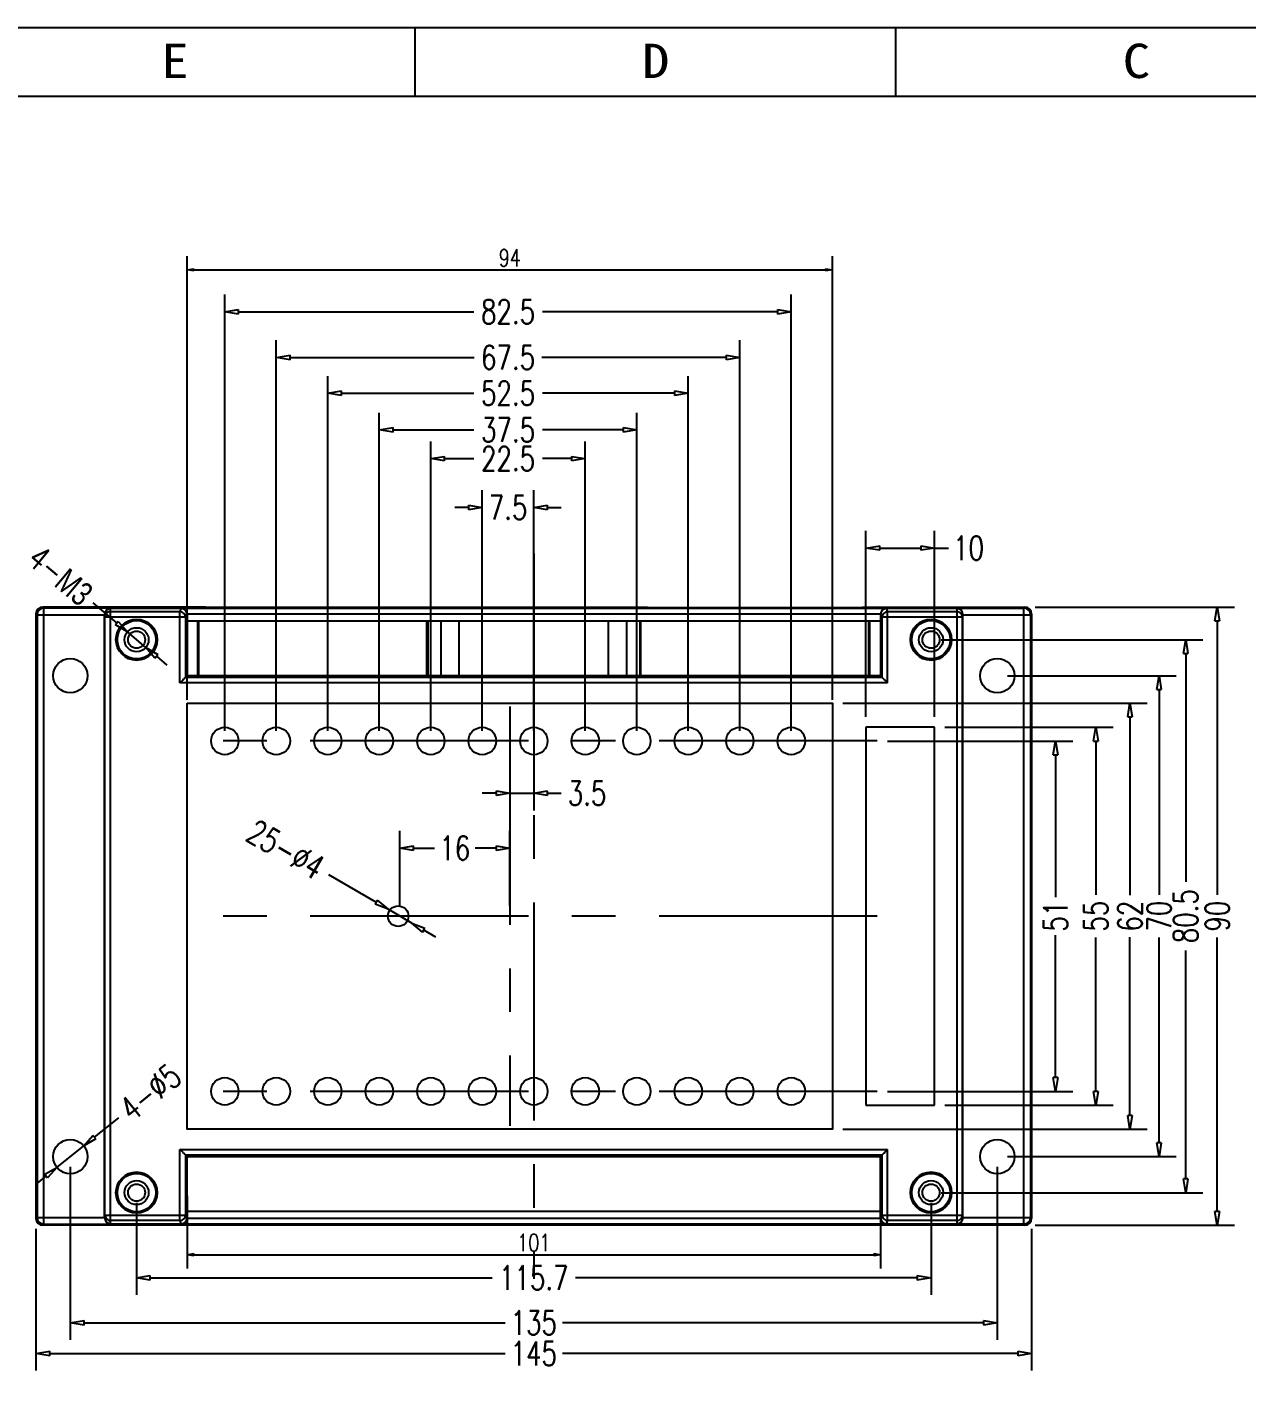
# Model space of a CAD drawing. Header units: millimetres. Extents: x 0 to 1426, y 0 to 784.
# Drawn here: x 1089.4 to 1267, y 584.1 to 783.6 of the extents above; entities that cross this region are included whole.
import ezdxf
from ezdxf.enums import TextEntityAlignment as Align

# ---------------------------------------------------------------- set-up
doc = ezdxf.new("R2010")
doc.units = ezdxf.units.MM
doc.header["$MEASUREMENT"] = 0
doc.linetypes.add('CENTER', pattern=[50.8, 31.75, -6.35, 6.35, -6.35])
doc.layers.get('0').update_dxf_attribs({"linetype": 'CONTINUOUS'})
doc.layers.get('Defpoints').update_dxf_attribs({"linetype": 'CONTINUOUS'})
doc.layers.add('02___PRT_ALL_AXES', color=7, linetype='CONTINUOUS')
doc.layers.add('dim', color=3, linetype='CONTINUOUS')
doc.styles.add('romans', font='romans.shx', dxfattribs={"width": 0.75, "bigfont": 'fangsong.shx'})
doc.styles.add('TEXTSTYLE_0', font='txt', dxfattribs={"width": 0.8})
doc.dimstyles.new('D2', dxfattribs={"dimtxt": 2.5, "dimasz": 1, "dimexe": 2, "dimexo": 0.5, "dimgap": 0.5, "dimtad": 1, "dimzin": 0, "dimdsep": 46, "dimtxsty": 'romans', "dimblk": 'CLOSEDBLANK', "dimcen": 0, "dimclrd": 4, "dimclre": 4, "dimclrt": 3, "dimadec": 0, "dimazin": 0, "dimtfac": 1, "dimtdec": 4, "dimtofl": 0, "dimtmove": 0, "dimatfit": 3, "dimfxl": 0, "dimtolj": 1, "dimtzin": 0, "dimarcsym": 0})
doc.dimstyles.new('MSTD', dxfattribs={"dimtxt": 3.5, "dimasz": 2, "dimexe": 2.5, "dimexo": 1.5, "dimgap": 1, "dimtad": 0, "dimzin": 0, "dimdsep": 46, "dimtxsty": 'romans', "dimblk": 'CLOSEDBLANK', "dimcen": 0, "dimclrd": 92, "dimclre": 92, "dimclrt": 3, "dimadec": 0, "dimazin": 0, "dimtfac": 1, "dimtdec": 4, "dimtofl": 0, "dimtmove": 0, "dimatfit": 3, "dimfxl": 0, "dimtolj": 1, "dimtzin": 0, "dimarcsym": 0})

# ---------------------------------------------------------------- blocks, each defined once
blk = doc.blocks.new('_ClosedBlank')
at = {"color": 0, "linetype": 'ByBlock', "lineweight": -2}
for p, q in [((-1, 0.167), (0, 0)), ((-1, 0.167), (-1, -0.167)), ((0, 0), (-1, -0.167))]:
    blk.add_line(p, q, dxfattribs=at)
blk = doc.blocks.new('*D42')
at = {"layer": 'Defpoints', "color": 0}
for p in [(1159.68, 664.11), (1143.68, 654.2), (1159.68, 654.2)]:
    blk.add_point(p, dxfattribs=at)
at = {"layer": 'dim', "color": 92, "lineweight": -2}
for p, q in [((1143.68, 655.7), (1143.68, 666.61)), ((1159.68, 655.7), (1159.68, 666.61)), ((1145.68, 664.11), (1148.74, 664.11)), ((1157.68, 664.11), (1154.62, 664.11))]:
    blk.add_line(p, q, dxfattribs=at)
at = {"layer": 'dim', "color": 92, "lineweight": -2, "xscale": 2, "yscale": 2, "zscale": 2, "rotation": 180}
blk.add_blockref('_ClosedBlank', (1143.68, 664.11), dxfattribs=at)
at = {"layer": 'dim', "color": 92, "lineweight": -2, "xscale": 2, "yscale": 2, "zscale": 2}
blk.add_blockref('_ClosedBlank', (1159.68, 664.11), dxfattribs=at)
at = {"layer": 'dim', "color": 3, "insert": (1151.68, 664.11), "char_height": 3.5, "attachment_point": 5, "style": 'romans'}
blk.add_mtext('16', dxfattribs=at)
blk = doc.blocks.new('*D44')
at = {"layer": 'Defpoints', "color": 0}
for p in [(1206.68, 685.2), (1206.68, 623.2), (1250, 623.2)]:
    blk.add_point(p, dxfattribs=at)
at = {"layer": 'dim', "color": 92, "lineweight": -2}
for p, q in [((1208.18, 685.2), (1252.5, 685.2)), ((1250, 683.2), (1250, 657.26)), ((1250, 625.2), (1250, 651.14)), ((1208.18, 623.2), (1252.5, 623.2))]:
    blk.add_line(p, q, dxfattribs=at)
at = {"layer": 'dim', "color": 92, "lineweight": -2, "xscale": 2, "yscale": 2, "zscale": 2}
for p, rotation in [((1250, 685.2), 90), ((1250, 623.2), 270)]:
    blk.add_blockref('_ClosedBlank', p, dxfattribs=dict(at, rotation=rotation))
at = {"layer": 'dim', "color": 3, "insert": (1250, 654.2), "char_height": 3.5, "attachment_point": 5, "rotation": 90, "style": 'romans'}
blk.add_mtext('62', dxfattribs=at)
blk = doc.blocks.new('*D55')
at = {"layer": 'Defpoints', "color": 0}
for p in [(1159.68, 684.7), (1163.18, 684.7), (1163.18, 672.1)]:
    blk.add_point(p, dxfattribs=at)
at = {"layer": 'dim', "color": 92, "lineweight": -2}
for p, q in [((1159.68, 683.2), (1159.68, 669.6)), ((1163.18, 683.2), (1163.18, 669.6)), ((1157.68, 672.1), (1155.68, 672.1)), ((1159.68, 672.1), (1163.18, 672.1)), ((1165.18, 672.1), (1167.18, 672.1))]:
    blk.add_line(p, q, dxfattribs=at)
at = {"layer": 'dim', "color": 92, "lineweight": -2, "xscale": 2, "yscale": 2, "zscale": 2}
blk.add_blockref('_ClosedBlank', (1159.68, 672.1), dxfattribs=at)
at = {"layer": 'dim', "color": 92, "lineweight": -2, "xscale": 2, "yscale": 2, "zscale": 2, "rotation": 180}
blk.add_blockref('_ClosedBlank', (1163.18, 672.1), dxfattribs=at)
at = {"layer": 'dim', "color": 3, "insert": (1170.93, 672.1), "char_height": 3.5, "attachment_point": 5, "style": 'romans'}
blk.add_mtext('3.5', dxfattribs=at)
blk = doc.blocks.new('*D56')
at = {"layer": 'Defpoints', "color": 0}
for p in [(1163.18, 713.7), (1155.68, 679.7), (1163.18, 679.7)]:
    blk.add_point(p, dxfattribs=at)
at = {"layer": 'dim', "color": 92, "lineweight": -2}
for p, q in [((1155.68, 681.2), (1155.68, 716.2)), ((1163.18, 681.2), (1163.18, 716.2)), ((1153.68, 713.7), (1151.68, 713.7)), ((1165.18, 713.7), (1167.18, 713.7))]:
    blk.add_line(p, q, dxfattribs=at)
at = {"layer": 'dim', "color": 92, "lineweight": -2, "xscale": 2, "yscale": 2, "zscale": 2}
blk.add_blockref('_ClosedBlank', (1155.68, 713.7), dxfattribs=at)
at = {"layer": 'dim', "color": 92, "lineweight": -2, "xscale": 2, "yscale": 2, "zscale": 2, "rotation": 180}
blk.add_blockref('_ClosedBlank', (1163.18, 713.7), dxfattribs=at)
at = {"layer": 'dim', "color": 3, "insert": (1159.43, 713.7), "char_height": 3.5, "attachment_point": 5, "style": 'romans'}
blk.add_mtext('7.5', dxfattribs=at)
blk = doc.blocks.new('*D57')
at = {"layer": 'Defpoints', "color": 0}
for p in [(1170.68, 720.8), (1148.18, 679.7), (1170.68, 679.7)]:
    blk.add_point(p, dxfattribs=at)
at = {"layer": 'dim', "color": 92, "lineweight": -2}
for p, q in [((1148.18, 681.2), (1148.18, 723.3)), ((1170.68, 681.2), (1170.68, 723.3)), ((1150.18, 720.8), (1154.43, 720.8)), ((1168.68, 720.8), (1164.43, 720.8))]:
    blk.add_line(p, q, dxfattribs=at)
at = {"layer": 'dim', "color": 92, "lineweight": -2, "xscale": 2, "yscale": 2, "zscale": 2, "rotation": 180}
blk.add_blockref('_ClosedBlank', (1148.18, 720.8), dxfattribs=at)
at = {"layer": 'dim', "color": 92, "lineweight": -2, "xscale": 2, "yscale": 2, "zscale": 2}
blk.add_blockref('_ClosedBlank', (1170.68, 720.8), dxfattribs=at)
at = {"layer": 'dim', "color": 3, "insert": (1159.43, 720.8), "char_height": 3.5, "attachment_point": 5, "style": 'romans'}
blk.add_mtext('22.5', dxfattribs=at)
blk = doc.blocks.new('*D58')
at = {"layer": 'Defpoints', "color": 0}
for p in [(1178.18, 724.99), (1140.68, 679.7), (1178.18, 679.7)]:
    blk.add_point(p, dxfattribs=at)
at = {"layer": 'dim', "color": 92, "lineweight": -2}
for p, q in [((1140.68, 681.2), (1140.68, 727.49)), ((1178.18, 681.2), (1178.18, 727.49)), ((1142.68, 724.99), (1154.43, 724.99)), ((1176.18, 724.99), (1164.43, 724.99))]:
    blk.add_line(p, q, dxfattribs=at)
at = {"layer": 'dim', "color": 92, "lineweight": -2, "xscale": 2, "yscale": 2, "zscale": 2, "rotation": 180}
blk.add_blockref('_ClosedBlank', (1140.68, 724.99), dxfattribs=at)
at = {"layer": 'dim', "color": 92, "lineweight": -2, "xscale": 2, "yscale": 2, "zscale": 2}
blk.add_blockref('_ClosedBlank', (1178.18, 724.99), dxfattribs=at)
at = {"layer": 'dim', "color": 3, "insert": (1159.43, 724.99), "char_height": 3.5, "attachment_point": 5, "style": 'romans'}
blk.add_mtext('37.5', dxfattribs=at)
blk = doc.blocks.new('*D59')
at = {"layer": 'Defpoints', "color": 0}
for p in [(1185.68, 730.33), (1133.18, 679.7), (1185.68, 679.7)]:
    blk.add_point(p, dxfattribs=at)
at = {"layer": 'dim', "color": 92, "lineweight": -2}
for p, q in [((1133.18, 681.2), (1133.18, 732.83)), ((1185.68, 681.2), (1185.68, 732.83)), ((1135.18, 730.33), (1154.43, 730.33)), ((1183.68, 730.33), (1164.43, 730.33))]:
    blk.add_line(p, q, dxfattribs=at)
at = {"layer": 'dim', "color": 92, "lineweight": -2, "xscale": 2, "yscale": 2, "zscale": 2, "rotation": 180}
blk.add_blockref('_ClosedBlank', (1133.18, 730.33), dxfattribs=at)
at = {"layer": 'dim', "color": 92, "lineweight": -2, "xscale": 2, "yscale": 2, "zscale": 2}
blk.add_blockref('_ClosedBlank', (1185.68, 730.33), dxfattribs=at)
at = {"layer": 'dim', "color": 3, "insert": (1159.43, 730.33), "char_height": 3.5, "attachment_point": 5, "style": 'romans'}
blk.add_mtext('52.5', dxfattribs=at)
blk = doc.blocks.new('*D60')
at = {"layer": 'Defpoints', "color": 0}
for p in [(1193.18, 735.54), (1125.68, 679.7), (1193.18, 679.7)]:
    blk.add_point(p, dxfattribs=at)
at = {"layer": 'dim', "color": 92, "lineweight": -2}
for p, q in [((1125.68, 681.2), (1125.68, 738.04)), ((1193.18, 681.2), (1193.18, 738.04)), ((1127.68, 735.54), (1154.49, 735.54)), ((1191.18, 735.54), (1164.37, 735.54))]:
    blk.add_line(p, q, dxfattribs=at)
at = {"layer": 'dim', "color": 92, "lineweight": -2, "xscale": 2, "yscale": 2, "zscale": 2, "rotation": 180}
blk.add_blockref('_ClosedBlank', (1125.68, 735.54), dxfattribs=at)
at = {"layer": 'dim', "color": 92, "lineweight": -2, "xscale": 2, "yscale": 2, "zscale": 2}
blk.add_blockref('_ClosedBlank', (1193.18, 735.54), dxfattribs=at)
at = {"layer": 'dim', "color": 3, "insert": (1159.43, 735.54), "char_height": 3.5, "attachment_point": 5, "style": 'romans'}
blk.add_mtext('67.5', dxfattribs=at)
blk = doc.blocks.new('*D61')
at = {"layer": 'Defpoints', "color": 0}
for p in [(1200.68, 742.19), (1118.18, 679.7), (1200.68, 679.7)]:
    blk.add_point(p, dxfattribs=at)
at = {"layer": 'dim', "color": 92, "lineweight": -2}
for p, q in [((1118.18, 681.2), (1118.18, 744.69)), ((1200.68, 681.2), (1200.68, 744.69)), ((1120.18, 742.19), (1154.43, 742.19)), ((1198.68, 742.19), (1164.43, 742.19))]:
    blk.add_line(p, q, dxfattribs=at)
at = {"layer": 'dim', "color": 92, "lineweight": -2, "xscale": 2, "yscale": 2, "zscale": 2, "rotation": 180}
blk.add_blockref('_ClosedBlank', (1118.18, 742.19), dxfattribs=at)
at = {"layer": 'dim', "color": 92, "lineweight": -2, "xscale": 2, "yscale": 2, "zscale": 2}
blk.add_blockref('_ClosedBlank', (1200.68, 742.19), dxfattribs=at)
at = {"layer": 'dim', "color": 3, "insert": (1159.43, 742.19), "char_height": 3.5, "attachment_point": 5, "style": 'romans'}
blk.add_mtext('82.5', dxfattribs=at)
blk = doc.blocks.new('*D62')
at = {"layer": 'Defpoints', "color": 0}
for p in [(1230.68, 689.2), (1230.68, 619.2), (1254.23, 619.2)]:
    blk.add_point(p, dxfattribs=at)
at = {"layer": 'dim', "color": 92, "lineweight": -2}
for p, q in [((1232.18, 689.2), (1256.73, 689.2)), ((1254.23, 687.2), (1254.23, 657.33)), ((1254.23, 621.2), (1254.23, 651.08)), ((1232.18, 619.2), (1256.73, 619.2))]:
    blk.add_line(p, q, dxfattribs=at)
at = {"layer": 'dim', "color": 92, "lineweight": -2, "xscale": 2, "yscale": 2, "zscale": 2}
for p, rotation in [((1254.23, 689.2), 90), ((1254.23, 619.2), 270)]:
    blk.add_blockref('_ClosedBlank', p, dxfattribs=dict(at, rotation=rotation))
at = {"layer": 'dim', "color": 3, "insert": (1254.23, 654.2), "char_height": 3.5, "attachment_point": 5, "rotation": 90, "style": 'romans'}
blk.add_mtext('70', dxfattribs=at)
blk = doc.blocks.new('*D45')
at = {"layer": 'Defpoints', "color": 0}
for p in [(1221.02, 694.45), (1221.02, 613.95), (1258.11, 613.95)]:
    blk.add_point(p, dxfattribs=at)
at = {"layer": 'dim', "color": 92, "lineweight": -2}
for p, q in [((1222.52, 694.45), (1260.61, 694.45)), ((1258.11, 692.45), (1258.11, 659.2)), ((1258.11, 615.95), (1258.11, 649.2)), ((1222.52, 613.95), (1260.61, 613.95))]:
    blk.add_line(p, q, dxfattribs=at)
at = {"layer": 'dim', "color": 92, "lineweight": -2, "xscale": 2, "yscale": 2, "zscale": 2}
for p, rotation in [((1258.11, 694.45), 90), ((1258.11, 613.95), 270)]:
    blk.add_blockref('_ClosedBlank', p, dxfattribs=dict(at, rotation=rotation))
at = {"layer": 'dim', "color": 3, "insert": (1258.11, 654.2), "char_height": 3.5, "attachment_point": 5, "rotation": 90, "style": 'romans'}
blk.add_mtext('80.5', dxfattribs=at)
blk = doc.blocks.new('*D63')
at = {"layer": 'Defpoints', "color": 0}
for p in [(1234.68, 699.2), (1234.68, 609.2), (1262.71, 609.2)]:
    blk.add_point(p, dxfattribs=at)
at = {"layer": 'dim', "color": 92, "lineweight": -2}
for p, q in [((1236.18, 699.2), (1265.21, 699.2)), ((1262.71, 697.2), (1262.71, 657.33)), ((1262.71, 611.2), (1262.71, 651.08)), ((1236.18, 609.2), (1265.21, 609.2))]:
    blk.add_line(p, q, dxfattribs=at)
at = {"layer": 'dim', "color": 92, "lineweight": -2, "xscale": 2, "yscale": 2, "zscale": 2}
for p, rotation in [((1262.71, 699.2), 90), ((1262.71, 609.2), 270)]:
    blk.add_blockref('_ClosedBlank', p, dxfattribs=dict(at, rotation=rotation))
at = {"layer": 'dim', "color": 3, "insert": (1262.71, 654.2), "char_height": 3.5, "attachment_point": 5, "rotation": 90, "style": 'romans'}
blk.add_mtext('90', dxfattribs=at)
blk = doc.blocks.new('*D64')
at = {"layer": 'Defpoints', "color": 0}
for p in [(1105.33, 613.96), (1221.03, 613.95), (1221.03, 601.56)]:
    blk.add_point(p, dxfattribs=at)
at = {"layer": 'dim', "color": 92, "lineweight": -2}
for p, q in [((1105.33, 612.46), (1105.33, 599.06)), ((1221.03, 612.45), (1221.03, 599.06)), ((1107.33, 601.56), (1157.12, 601.56)), ((1219.03, 601.56), (1169.25, 601.56))]:
    blk.add_line(p, q, dxfattribs=at)
at = {"layer": 'dim', "color": 92, "lineweight": -2, "xscale": 2, "yscale": 2, "zscale": 2, "rotation": 180}
blk.add_blockref('_ClosedBlank', (1105.33, 601.56), dxfattribs=at)
at = {"layer": 'dim', "color": 92, "lineweight": -2, "xscale": 2, "yscale": 2, "zscale": 2}
blk.add_blockref('_ClosedBlank', (1221.03, 601.56), dxfattribs=at)
at = {"layer": 'dim', "color": 3, "insert": (1163.18, 601.56), "char_height": 3.5, "attachment_point": 5, "style": 'romans'}
blk.add_mtext('115.7', dxfattribs=at)
blk = doc.blocks.new('*D65')
at = {"layer": 'Defpoints', "color": 0}
for p in [(1095.68, 619.2), (1230.68, 619.2), (1230.68, 595.02)]:
    blk.add_point(p, dxfattribs=at)
at = {"layer": 'dim', "color": 92, "lineweight": -2}
for p, q in [((1095.68, 617.7), (1095.68, 592.52)), ((1230.68, 617.7), (1230.68, 592.52)), ((1097.68, 595.02), (1158.99, 595.02)), ((1228.68, 595.02), (1167.37, 595.02))]:
    blk.add_line(p, q, dxfattribs=at)
at = {"layer": 'dim', "color": 92, "lineweight": -2, "xscale": 2, "yscale": 2, "zscale": 2, "rotation": 180}
blk.add_blockref('_ClosedBlank', (1095.68, 595.02), dxfattribs=at)
at = {"layer": 'dim', "color": 92, "lineweight": -2, "xscale": 2, "yscale": 2, "zscale": 2}
blk.add_blockref('_ClosedBlank', (1230.68, 595.02), dxfattribs=at)
at = {"layer": 'dim', "color": 3, "insert": (1163.18, 595.02), "char_height": 3.5, "attachment_point": 5, "style": 'romans'}
blk.add_mtext('135', dxfattribs=at)
blk = doc.blocks.new('*D66')
at = {"layer": 'Defpoints', "color": 0}
for p in [(1090.68, 610.2), (1235.68, 610.2), (1235.68, 590.54)]:
    blk.add_point(p, dxfattribs=at)
at = {"layer": 'dim', "color": 92, "lineweight": -2}
for p, q in [((1090.68, 608.7), (1090.68, 588.04)), ((1235.68, 608.7), (1235.68, 588.04)), ((1092.68, 590.54), (1158.99, 590.54)), ((1233.68, 590.54), (1167.37, 590.54))]:
    blk.add_line(p, q, dxfattribs=at)
at = {"layer": 'dim', "color": 92, "lineweight": -2, "xscale": 2, "yscale": 2, "zscale": 2, "rotation": 180}
blk.add_blockref('_ClosedBlank', (1090.68, 590.54), dxfattribs=at)
at = {"layer": 'dim', "color": 92, "lineweight": -2, "xscale": 2, "yscale": 2, "zscale": 2}
blk.add_blockref('_ClosedBlank', (1235.68, 590.54), dxfattribs=at)
at = {"layer": 'dim', "color": 3, "insert": (1163.18, 590.54), "char_height": 3.5, "attachment_point": 5, "style": 'romans'}
blk.add_mtext('145', dxfattribs=at)
blk = doc.blocks.new('*D71')
at = {"layer": 'Defpoints', "color": 0}
for p in [(1213.18, 679.7), (1213.18, 628.7), (1239.17, 628.7)]:
    blk.add_point(p, dxfattribs=at)
at = {"layer": 'dim', "color": 92, "lineweight": -2}
for p, q in [((1214.68, 679.7), (1241.67, 679.7)), ((1239.17, 677.7), (1239.17, 656.95)), ((1239.17, 630.7), (1239.17, 651.45)), ((1214.68, 628.7), (1241.67, 628.7))]:
    blk.add_line(p, q, dxfattribs=at)
at = {"layer": 'dim', "color": 92, "lineweight": -2, "xscale": 2, "yscale": 2, "zscale": 2}
for p, rotation in [((1239.17, 679.7), 90), ((1239.17, 628.7), 270)]:
    blk.add_blockref('_ClosedBlank', p, dxfattribs=dict(at, rotation=rotation))
at = {"layer": 'dim', "color": 3, "insert": (1239.17, 654.2), "char_height": 3.5, "attachment_point": 5, "rotation": 90, "style": 'romans'}
blk.add_mtext('51', dxfattribs=at)
blk = doc.blocks.new('*D72')
at = {"layer": 'Defpoints', "color": 0}
for p in [(1221.55, 681.7), (1221.55, 626.7), (1245.04, 626.7)]:
    blk.add_point(p, dxfattribs=at)
at = {"layer": 'dim', "color": 92, "lineweight": -2}
for p, q in [((1223.05, 681.7), (1247.54, 681.7)), ((1245.04, 679.7), (1245.04, 657.33)), ((1245.04, 628.7), (1245.04, 651.08)), ((1223.05, 626.7), (1247.54, 626.7))]:
    blk.add_line(p, q, dxfattribs=at)
at = {"layer": 'dim', "color": 92, "lineweight": -2, "xscale": 2, "yscale": 2, "zscale": 2}
for p, rotation in [((1245.04, 681.7), 90), ((1245.04, 626.7), 270)]:
    blk.add_blockref('_ClosedBlank', p, dxfattribs=dict(at, rotation=rotation))
at = {"layer": 'dim', "color": 3, "insert": (1245.04, 654.2), "char_height": 3.5, "attachment_point": 5, "rotation": 90, "style": 'romans'}
blk.add_mtext('55', dxfattribs=at)
blk = doc.blocks.new('*D73')
at = {"layer": 'Defpoints', "color": 0}
for p in [(1221.55, 707.79), (1211.55, 681.7), (1221.55, 681.7)]:
    blk.add_point(p, dxfattribs=at)
at = {"layer": 'dim', "color": 92, "lineweight": -2}
for p, q in [((1211.55, 683.2), (1211.55, 710.29)), ((1221.55, 683.2), (1221.55, 710.29)), ((1213.55, 707.79), (1219.55, 707.79)), ((1221.55, 707.79), (1223.55, 707.79))]:
    blk.add_line(p, q, dxfattribs=at)
at = {"layer": 'dim', "color": 92, "lineweight": -2, "xscale": 2, "yscale": 2, "zscale": 2, "rotation": 180}
blk.add_blockref('_ClosedBlank', (1211.55, 707.79), dxfattribs=at)
at = {"layer": 'dim', "color": 92, "lineweight": -2, "xscale": 2, "yscale": 2, "zscale": 2}
blk.add_blockref('_ClosedBlank', (1221.55, 707.79), dxfattribs=at)
at = {"layer": 'dim', "color": 3, "insert": (1226.49, 707.79), "char_height": 3.5, "attachment_point": 5, "style": 'romans'}
blk.add_mtext('10', dxfattribs=at)
blk = doc.blocks.new('*D46')
at = {"layer": 'Defpoints', "color": 0}
for p in [(1141.95, 655.21), (1145.41, 653.19)]:
    blk.add_point(p, dxfattribs=at)
at = {"layer": 'dim', "color": 92, "lineweight": -2}
for p, q in [((1133.3, 660.25), (1140.22, 656.22)), ((1145.41, 653.19), (1141.95, 655.21)), ((1147.13, 652.19), (1148.86, 651.18))]:
    blk.add_line(p, q, dxfattribs=at)
at = {"layer": 'dim', "color": 92, "lineweight": -2, "xscale": 2, "yscale": 2, "zscale": 2}
for p, rotation in [((1141.95, 655.21), 329.7532958984376), ((1145.41, 653.19), 149.7532806396484)]:
    blk.add_blockref('_ClosedBlank', p, dxfattribs=dict(at, rotation=rotation))
at = {"layer": 'dim', "color": 3, "insert": (1127.04, 663.91), "char_height": 3.5, "attachment_point": 5, "rotation": 329.7533, "style": 'romans'}
blk.add_mtext('25-∅4', dxfattribs=at)
blk = doc.blocks.new('*D74')
at = {"layer": 'Defpoints', "color": 0}
for p in [(1097.63, 620.77), (1093.73, 617.63)]:
    blk.add_point(p, dxfattribs=at)
at = {"layer": 'dim', "color": 92, "lineweight": -2}
for p, q in [((1102.7, 624.86), (1099.18, 622.02)), ((1093.73, 617.63), (1097.63, 620.77)), ((1092.17, 616.38), (1090.62, 615.13))]:
    blk.add_line(p, q, dxfattribs=at)
at = {"layer": 'dim', "color": 92, "lineweight": -2, "xscale": 2, "yscale": 2, "zscale": 2}
for p, rotation in [((1097.63, 620.77), 218.8343811035156), ((1093.73, 617.63), 38.83438873291016)]:
    blk.add_blockref('_ClosedBlank', p, dxfattribs=dict(at, rotation=rotation))
at = {"layer": 'dim', "color": 3, "insert": (1107.33, 628.58), "char_height": 3.5, "attachment_point": 5, "rotation": 38.8344, "style": 'romans'}
blk.add_mtext('4-∅5', dxfattribs=at)
blk = doc.blocks.new('*D75')
at = {"layer": 'Defpoints', "color": 0}
for p in [(1103.99, 695.57), (1106.68, 693.32)]:
    blk.add_point(p, dxfattribs=at)
at = {"layer": 'dim', "color": 92, "lineweight": -2}
for p, q in [((1098.94, 699.8), (1102.46, 696.85)), ((1106.68, 693.32), (1103.99, 695.57)), ((1108.21, 692.03), (1109.74, 690.75))]:
    blk.add_line(p, q, dxfattribs=at)
at = {"layer": 'dim', "color": 92, "lineweight": -2, "xscale": 2, "yscale": 2, "zscale": 2}
for p, rotation in [((1103.99, 695.57), 320.0560607910156), ((1106.68, 693.32), 140.0560607910157)]:
    blk.add_blockref('_ClosedBlank', p, dxfattribs=dict(at, rotation=rotation))
at = {"layer": 'dim', "color": 3, "insert": (1094.22, 703.74), "char_height": 3.5, "attachment_point": 5, "rotation": 320.0561, "style": 'romans'}
blk.add_mtext('4-{\\fArial|b0|i0|c0|p32;M3}', dxfattribs=at)
blk = doc.blocks.new('SUN_6HWZ35TKXU86YGHH1AY77V3D6FJ')
at = {"color": 7, "linetype": 'Continuous'}
for p, q in [((-420, 297), (0, 297)), ((-280, 287), (-280, 297)), ((-210, 287), (-210, 297)), ((-410, 287), (-10, 287))]:
    blk.add_line(p, q, dxfattribs=at)
at = {"color": 2, "style": 'TEXTSTYLE_0'}
for s, width, p, p2 in [('E', 0.858525, (-316.98, 289.63), (-312.98, 289.63)), ('D', 0.792988, (-246.98, 289.63), (-242.98, 289.63)), ('C', 0.792988, (-176.98, 289.63), (-172.98, 289.63))]:
    blk.add_text(s, height=5, dxfattribs=dict(at, width=width)).set_placement(p, p2, align=Align.FIT)
blk = doc.blocks.new('*D80')
at = {"layer": 'Defpoints', "color": 0}
for p in [(1206.68, 748.29), (1112.68, 685.2), (1206.68, 685.2)]:
    blk.add_point(p, dxfattribs=at)
at = {"layer": 'dim', "color": 4, "lineweight": -2}
for p, q in [((1112.68, 685.7), (1112.68, 750.29)), ((1206.68, 685.7), (1206.68, 750.29)), ((1113.68, 748.29), (1205.68, 748.29))]:
    blk.add_line(p, q, dxfattribs=at)
at = {"layer": 'dim', "color": 4, "lineweight": -2, "rotation": 180}
blk.add_blockref('_ClosedBlank', (1112.68, 748.29), dxfattribs=at)
at = {"layer": 'dim', "color": 4, "lineweight": -2}
blk.add_blockref('_ClosedBlank', (1206.68, 748.29), dxfattribs=at)
at = {"layer": 'dim', "color": 3, "insert": (1159.68, 750.04), "char_height": 2.5, "attachment_point": 5, "style": 'romans'}
blk.add_mtext('94', dxfattribs=at)
blk = doc.blocks.new('*D81')
at = {"layer": 'Defpoints', "color": 0}
for p in [(1112.68, 614), (1213.68, 614), (1213.68, 604.91)]:
    blk.add_point(p, dxfattribs=at)
at = {"layer": 'dim', "color": 4, "lineweight": -2}
for p, q in [((1112.68, 613.5), (1112.68, 602.91)), ((1213.68, 613.5), (1213.68, 602.91)), ((1113.68, 604.91), (1212.68, 604.91))]:
    blk.add_line(p, q, dxfattribs=at)
at = {"layer": 'dim', "color": 4, "lineweight": -2, "rotation": 180}
blk.add_blockref('_ClosedBlank', (1112.68, 604.91), dxfattribs=at)
at = {"layer": 'dim', "color": 4, "lineweight": -2}
blk.add_blockref('_ClosedBlank', (1213.68, 604.91), dxfattribs=at)
at = {"layer": 'dim', "color": 3, "insert": (1163.18, 606.66), "char_height": 2.5, "attachment_point": 5, "style": 'romans'}
blk.add_mtext('101', dxfattribs=at)

msp = doc.modelspace()

# ---------------------------------------------------------------- linework, layer by layer
at = {"color": 6, "linetype": 'CENTER'}
for p, q in [((1163.179, 707.002), (1163.179, 601.401)), ((1213.184, 679.701), (1113.174, 679.701)), ((1213.184, 654.201), (1113.174, 654.201)), ((1213.184, 628.701), (1113.174, 628.701))]:
    msp.add_line(p, q, dxfattribs=at)
at = {"color": 7, "linetype": 'Continuous'}
for p, q in [((1090.679, 698.202), (1090.679, 610.201)), ((1090.679, 698.202), (1090.836, 698.044)), ((1091.679, 699.201), (1091.836, 699.044)), ((1115.362, 699.201), (1091.679, 699.201)), ((1091.836, 609.359), (1091.836, 699.044)), ((1101.661, 699.044), (1091.836, 699.044)), ((1100.731, 610.229), (1100.731, 698.174)), ((1101.531, 609.428), (1101.531, 698.975)), ((1224.826, 698.975), (1101.531, 698.975)), ((1111.65, 698.517), (1101.531, 698.517)), ((1101.731, 698.975), (1101.661, 699.044)), ((1111.65, 698.517), (1111.879, 698.975)), ((1111.65, 688.154), (1111.65, 698.517)), ((1112.45, 697.717), (1112.679, 698.175)), ((1112.679, 698.201), (1213.679, 698.201)), ((1112.679, 698.175), (1112.679, 689.411)), ((1115.362, 699.131), (1115.362, 699.201)), ((1146.612, 699.131), (1115.362, 699.131)), ((1146.612, 699.131), (1146.612, 699.201)), ((1146.612, 699.201), (1179.746, 699.201)), ((1179.746, 699.131), (1179.746, 699.201)), ((1179.746, 699.131), (1210.996, 699.131)), ((1210.996, 699.201), (1234.679, 699.201)), ((1210.996, 699.131), (1210.996, 699.201)), ((1213.679, 698.175), (1213.679, 689.411)), ((1213.679, 698.175), (1213.907, 697.717)), ((1214.479, 698.975), (1214.707, 698.517)), ((1224.826, 698.517), (1214.707, 698.517)), ((1214.707, 688.154), (1214.707, 698.517)), ((1224.626, 698.975), (1224.696, 699.044)), ((1224.696, 699.044), (1234.521, 699.044)), ((1224.826, 609.428), (1224.826, 698.975)), ((1225.626, 610.229), (1225.626, 698.174)), ((1234.679, 699.201), (1234.521, 699.044)), ((1234.521, 609.359), (1234.521, 699.044)), ((1235.679, 698.202), (1235.521, 698.044)), ((1235.679, 698.202), (1235.679, 610.201)), ((1090.836, 698.044), (1090.836, 610.359)), ((1090.836, 698.044), (1100.679, 698.044)), ((1100.679, 610.376), (1100.679, 698.027)), ((1100.731, 697.975), (1100.679, 698.027)), ((1112.45, 697.717), (1100.731, 697.717)), ((1112.45, 697.717), (1112.45, 688.954)), ((1112.679, 697.201), (1213.679, 697.201)), ((1114.245, 689.201), (1114.245, 697.201)), ((1114.382, 689.201), (1114.382, 697.201)), ((1147.592, 689.201), (1147.592, 697.201)), ((1147.729, 697.201), (1147.729, 689.201)), ((1149.659, 697.201), (1149.659, 689.201)), ((1152.314, 689.201), (1152.314, 697.201)), ((1174.043, 689.201), (1174.043, 697.201)), ((1176.698, 697.201), (1176.698, 689.201)), ((1178.629, 697.201), (1178.629, 689.201)), ((1178.766, 689.201), (1178.766, 697.201)), ((1211.976, 689.201), (1211.976, 697.201)), ((1212.113, 689.201), (1212.113, 697.201)), ((1225.626, 697.717), (1213.907, 697.717)), ((1213.907, 688.954), (1213.907, 697.717)), ((1225.626, 697.975), (1225.679, 698.027)), ((1225.679, 698.044), (1235.521, 698.044)), ((1225.679, 610.376), (1225.679, 698.027)), ((1235.521, 698.044), (1235.521, 610.359)), ((1214.707, 688.154), (1111.65, 688.154)), ((1112.45, 688.953), (1112.679, 689.411)), ((1213.907, 688.953), (1112.45, 688.953)), ((1213.783, 689.201), (1112.574, 689.201)), ((1213.907, 688.953), (1213.679, 689.411)), ((1221.554, 681.701), (1211.554, 681.701)), ((1211.554, 681.701), (1211.554, 626.701)), ((1221.554, 626.701), (1221.554, 681.701)), ((1211.554, 626.701), (1221.554, 626.701)), ((1111.65, 609.886), (1111.65, 620.249)), ((1111.65, 620.249), (1214.707, 620.249)), ((1112.45, 619.45), (1112.679, 618.992)), ((1112.45, 619.45), (1213.907, 619.45)), ((1112.45, 619.449), (1112.45, 610.686)), ((1112.574, 619.201), (1213.783, 619.201)), ((1112.679, 610.228), (1112.679, 618.992)), ((1213.679, 618.992), (1213.907, 619.45)), ((1213.679, 610.228), (1213.679, 618.992)), ((1213.907, 610.686), (1213.907, 619.449)), ((1214.707, 609.886), (1214.707, 620.249)), ((1090.679, 610.201), (1090.836, 610.359)), ((1090.836, 610.359), (1100.679, 610.359)), ((1100.679, 610.376), (1100.731, 610.428)), ((1100.731, 610.686), (1112.45, 610.686)), ((1112.679, 610.228), (1112.45, 610.686)), ((1213.679, 611.201), (1112.679, 611.201)), ((1213.907, 610.686), (1213.679, 610.228)), ((1213.907, 610.686), (1225.626, 610.686)), ((1225.679, 610.376), (1225.626, 610.428)), ((1225.679, 610.359), (1235.521, 610.359)), ((1235.679, 610.201), (1235.521, 610.359)), ((1091.679, 609.201), (1091.836, 609.359)), ((1234.679, 609.201), (1091.679, 609.201)), ((1091.836, 609.359), (1101.661, 609.359)), ((1111.65, 609.886), (1101.531, 609.886)), ((1101.531, 609.428), (1112.304, 609.428)), ((1101.661, 609.359), (1101.731, 609.428)), ((1111.879, 609.428), (1111.65, 609.886)), ((1112.304, 609.428), (1112.304, 609.569)), ((1112.304, 609.411), (1214.054, 609.411)), ((1213.679, 610.201), (1112.679, 610.201)), ((1214.054, 609.428), (1214.054, 609.569)), ((1214.054, 609.428), (1224.826, 609.428)), ((1214.707, 609.886), (1214.479, 609.428)), ((1224.826, 609.886), (1214.707, 609.886)), ((1224.696, 609.359), (1224.626, 609.428)), ((1234.521, 609.359), (1224.696, 609.359)), ((1234.679, 609.201), (1234.521, 609.359))]:
    msp.add_line(p, q, dxfattribs=at)
at = {"color": 1, "linetype": 'CENTER'}
msp.add_line((1159.679, 684.701), (1159.679, 623.701), dxfattribs=at)
at = {"color": 7, "linetype": 'Continuous'}
msp.add_lwpolyline([(1112.679, 685.201), (1206.679, 685.201), (1206.679, 623.201), (1112.679, 623.201)], close=True, dxfattribs=at)
for centre, radius in [((1105.334, 694.441), 3), ((1105.334, 694.441), 2.799), ((1221.024, 694.441), 3), ((1221.024, 694.441), 2.799), ((1105.334, 694.441), 1.25), ((1221.024, 694.441), 1.25), ((1095.679, 689.201), 2.5), ((1230.679, 689.201), 2.5), ((1095.679, 619.201), 2.5), ((1230.679, 619.201), 2.5), ((1105.334, 613.961), 3), ((1105.334, 613.961), 2.799), ((1221.024, 613.961), 3), ((1221.024, 613.961), 2.799), ((1105.334, 613.961), 1.25), ((1221.024, 613.961), 1.75), ((1221.024, 613.961), 1.25)]:
    msp.add_circle(centre, radius, dxfattribs=at)
for centre, radius, start, end in [((1091.836, 698.044), 1, 90.0208, 179.9792), ((1101.698, 698.027), 1.019, 171.32986, 179.97504), ((1101.705, 698.026), 1.027, 149.85847, 171.35963), ((1101.531, 697.717), 0.8, 89.99689, 157.49485), ((1101.69, 698.041), 1.005, 113.11676, 134.56068), ((1101.681, 698.06), 0.985, 101.83692, 113.07832), ((1101.679, 698.071), 0.973, 91.03684, 101.82469), ((1111.65, 697.717), 0.8, 0.01398, 89.99302), ((1214.707, 697.717), 0.8, 90.00696, 179.98604), ((1224.678, 698.071), 0.973, 78.17531, 88.96316), ((1224.826, 697.717), 0.8, 0.00468, 90.00463), ((1224.676, 698.06), 0.985, 66.92168, 78.16308), ((1224.667, 698.041), 1.005, 45.43932, 66.88324), ((1224.652, 698.026), 1.027, 8.64037, 30.14153), ((1224.659, 698.027), 1.019, 0.02496, 8.67014), ((1234.521, 698.044), 1, 0.02081, 89.97919), ((1101.536, 697.716), 0.805, 157.57544, 179.92122), ((1091.836, 610.359), 1, 180.02081, 269.97919), ((1101.705, 610.377), 1.026, 180.05293, 210.13391), ((1101.536, 610.687), 0.805, 180.08015, 202.52651), ((1101.531, 610.686), 0.8, 202.60848, 270.00308), ((1111.65, 610.686), 0.8, 270.00696, 359.98603), ((1214.707, 610.686), 0.8, 180.01398, 269.99302), ((1224.826, 610.686), 0.8, 269.99533, 359.99533), ((1224.652, 610.377), 1.026, 329.86609, 359.94707), ((1234.521, 610.359), 1, 270.02082, 359.97918), ((1101.69, 610.362), 1.005, 225.43932, 246.88324), ((1101.68, 610.339), 0.98, 246.8966, 260.85686), ((1101.679, 610.33), 0.972, 260.85494, 268.96875), ((1224.678, 610.33), 0.972, 271.03125, 279.14506), ((1224.677, 610.339), 0.98, 279.14314, 293.1034), ((1224.667, 610.362), 1.005, 293.11676, 314.56068)]:
    msp.add_arc(centre, radius, start, end, dxfattribs=at)
for centre, major_axis, ratio, start_param, end_param in [((1091.679, 698.201), (-0.707, 0.707), 0.9996955, -0.7852459, 0.7852459), ((1101.531, 698.174), (0, 0.8), 0.9998477, 0, 1.5707963), ((1111.879, 698.174), (0.358, 0.716), 0.9998096, -1.107103, 0.463541), ((1214.479, 698.174), (-0.358, 0.716), 0.9998096, -0.463541, 1.107103), ((1224.826, 698.174), (0, 0.8), 0.9998477, -1.5707963, 0), ((1234.679, 698.201), (-0.707, -0.707), 0.9996955, 2.3563468, 3.9268385), ((1091.679, 610.202), (0.707, 0.707), 0.9996955, 2.3563468, 3.9268385), ((1101.531, 610.229), (0, -0.8), 0.9998477, -1.5707963, 0), ((1111.879, 610.229), (-0.358, 0.716), 0.9998096, -3.6051337, -2.0344896), ((1214.479, 610.229), (0.358, 0.716), 0.9998096, -4.2486957, -2.6780517), ((1224.826, 610.229), (0, -0.8), 0.9998477, 0, 1.5707963), ((1234.679, 610.202), (-0.707, 0.707), 0.9996955, 2.3563468, 3.9268385)]:
    msp.add_ellipse(centre, major_axis=major_axis, ratio=ratio, start_param=start_param, end_param=end_param, dxfattribs=at)
for points, start_tangent, end_tangent in [([(1112.45, 688.953), (1112.405, 688.908), (1112.3, 688.803), (1112.159, 688.663), (1111.997, 688.5), (1111.823, 688.327), (1111.65, 688.154)], (-0.4471863, -0.8944408), (-0.7071068, -0.7071068)), ([(1213.907, 688.954), (1213.952, 688.909), (1214.057, 688.804), (1214.198, 688.662), (1214.361, 688.499), (1214.535, 688.326), (1214.707, 688.154)], (0.4471863, -0.8944408), (0.7071068, -0.7071068)), ([(1112.45, 619.449), (1112.405, 619.494), (1112.3, 619.599), (1112.159, 619.741), (1111.996, 619.904), (1111.823, 620.077), (1111.65, 620.249)], (-0.4471863, 0.8944408), (-0.7071068, 0.7071068)), ([(1213.907, 619.45), (1213.952, 619.495), (1214.057, 619.6), (1214.198, 619.74), (1214.361, 619.903), (1214.534, 620.076), (1214.707, 620.249)], (0.4471863, 0.8944408), (0.7071068, 0.7071068))]:
    msp.add_spline(points, degree=3, dxfattribs=dict(at, start_tangent=start_tangent, end_tangent=end_tangent))
at = {"layer": '02___PRT_ALL_AXES', "color": 7, "linetype": 'Continuous'}
for centre in [(1105.334, 694.441), (1221.024, 694.441), (1105.334, 613.961)]:
    msp.add_circle(centre, 1.75, dxfattribs=at)
at = {"layer": 'dim'}
for centre, radius in [((1118.179, 679.701), 2), ((1125.679, 679.701), 2), ((1133.179, 679.701), 2), ((1140.679, 679.701), 2), ((1148.179, 679.701), 2), ((1155.679, 679.701), 2), ((1163.179, 679.701), 2), ((1170.679, 679.701), 2), ((1178.179, 679.701), 2), ((1185.679, 679.701), 2), ((1193.179, 679.701), 2), ((1200.679, 679.701), 2), ((1143.429, 654.201), 1.5), ((1118.179, 628.701), 2), ((1125.679, 628.701), 2), ((1133.179, 628.701), 2), ((1140.679, 628.701), 2), ((1148.179, 628.701), 2), ((1155.679, 628.701), 2), ((1163.179, 628.701), 2), ((1170.679, 628.701), 2), ((1178.179, 628.701), 2), ((1185.679, 628.701), 2), ((1193.179, 628.701), 2), ((1200.679, 628.701), 2)]:
    msp.add_circle(centre, radius, dxfattribs=at)

# ---------------------------------------------------------------- block references
msp.add_blockref('SUN_6HWZ35TKXU86YGHH1AY77V3D6FJ', (1425.915, 486.579), dxfattribs=at)

# ---------------------------------------------------------------- dimensions: what is measured, and where the dimension line sits
for base, p1, p2, dimstyle, picture, middle in [((1206.679, 748.292), (1112.679, 685.201), (1206.679, 685.201), 'D2', '*D80', (1159.679, 750.042)), ((1200.679, 742.185), (1118.179, 679.701), (1200.679, 679.701), 'MSTD', '*D61', (1159.429, 742.185)), ((1193.179, 735.537), (1125.679, 679.701), (1193.179, 679.701), 'MSTD', '*D60', (1159.429, 735.537)), ((1185.679, 730.332), (1133.179, 679.701), (1185.679, 679.701), 'MSTD', '*D59', (1159.429, 730.332)), ((1178.179, 724.991), (1140.679, 679.701), (1178.179, 679.701), 'MSTD', '*D58', (1159.429, 724.991)), ((1170.679, 720.799), (1148.179, 679.701), (1170.679, 679.701), 'MSTD', '*D57', (1159.429, 720.799)), ((1163.179, 713.701), (1155.679, 679.701), (1163.179, 679.701), 'MSTD', '*D56', (1159.429, 713.701)), ((1221.554, 707.794), (1211.554, 681.701), (1221.554, 681.701), 'MSTD', '*D73', (1226.491, 707.794)), ((1262.70765455, 609.201493773), (1234.678809504, 699.201493775), (1234.678809504, 609.201493773), 'MSTD', '*D63', (1262.70765455, 654.201493774)), ((1258.114456732, 613.951493774), (1221.023657197, 694.451493774), (1221.023657197, 613.951493774), 'MSTD', '*D45', (1258.114456732, 654.201493774)), ((1254.233065057, 619.201493774), (1230.678657199, 689.201493774), (1230.678657199, 619.201493774), 'MSTD', '*D62', (1254.233065057, 654.201493774)), ((1163.179, 672.105), (1159.679, 684.701), (1163.179, 684.701), 'MSTD', '*D55', (1170.929, 672.105)), ((1250.000926929, 623.201493774), (1206.678657198, 685.201493774), (1206.678657198, 623.201493774), 'MSTD', '*D44', (1250.000926929, 654.201493774)), ((1245.036163412, 626.701493773), (1221.553657199, 681.701493773), (1221.553657199, 626.701493773), 'MSTD', '*D72', (1245.036163412, 654.201493773)), ((1239.174437406, 628.701493774), (1213.183659233, 679.701493774), (1213.183659233, 628.701493774), 'MSTD', '*D71', (1239.174437406, 654.201493774)), ((1159.679, 664.109), (1143.679, 654.201), (1159.679, 654.201), 'MSTD', '*D42', (1151.679, 664.109)), ((1230.679, 595.017), (1095.679, 619.201), (1230.679, 619.201), 'MSTD', '*D65', (1163.179, 595.017)), ((1221.034, 601.561), (1105.334, 613.961), (1221.034, 613.951), 'MSTD', '*D64', (1163.184, 601.561)), ((1213.679, 604.914), (1112.679, 613.996), (1213.679, 613.996), 'D2', '*D81', (1163.179, 606.664)), ((1235.679, 590.536), (1090.679, 610.201), (1235.679, 610.201), 'MSTD', '*D66', (1163.179, 590.536))]:
    dim = msp.add_linear_dim(base=base, p1=p1, p2=p2, dimstyle=dimstyle, dxfattribs=at)
    dim.commit()
    dim.dimension.update_dxf_attribs({"geometry": picture, "text_midpoint": middle, "dimtype": 160})
for base, text, picture, middle in [((1103.992, 695.565), '4-{\\fArial|b0|i0|c0|p32;M3}', '*D75', (1094.225, 703.744)), ((1141.950928418, 655.208942662), '25-<>', '*D46', (1127.037143697, 663.905258886)), ((1097.626061552, 620.769172403), '4-<>', '*D74', (1107.327794984, 628.579158105))]:
    dim = msp.add_linear_dim(base=base, p1=(0, 0), p2=(0, 0), text=text, dimstyle='MSTD', dxfattribs=at)
    dim.commit()
    dim.dimension.update_dxf_attribs({"geometry": picture, "text_midpoint": middle, "dimtype": 160})

doc.saveas('drawing.dxf')
